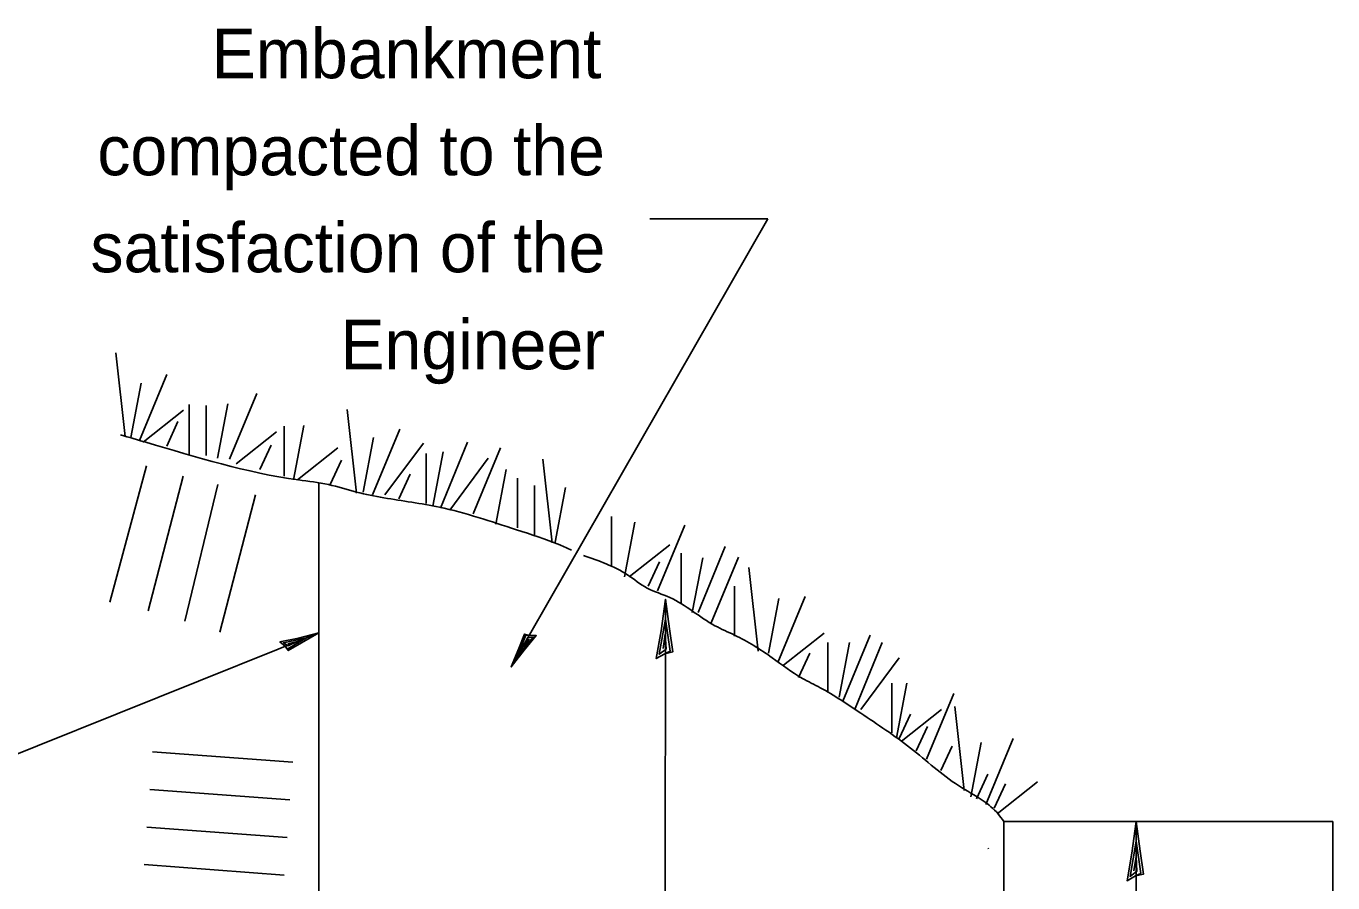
# Model space of a CAD drawing. Extents: x 0 to 2.83, y 0 to 1.83.
# Drawn here: x 1.2092 to 1.4843, y 0.6748 to 0.8551 of the extents above; entities that cross this region are included whole.
import ezdxf

# ---------------------------------------------------------------- set-up
doc = ezdxf.new("R2010")
doc.units = 0
for name, color, linetype in [('RD_Pr_Roadway_Dimensions', 7, 'Continuous'), ('RD_Pr_Roadway_Notes', 7, 'Continuous'), ('SH_General_Details', 7, 'Continuous')]:
    doc.layers.add(name, color=color, linetype=linetype)

msp = doc.modelspace()

# ---------------------------------------------------------------- linework, layer by layer
at = {"layer": 'RD_Pr_Roadway_Dimensions'}
msp.add_line((1.442890018926619, 0.3155067977306749), (1.442890018926619, 0.6877484644052888), dxfattribs=at)
msp.add_lwpolyline([(1.4427216855951235, 0.6762701310714091), (1.4444350189231916, 0.6766551310618724), (1.443696685578732, 0.6815084643957521), (1.442890018926619, 0.6877484644052888), (1.4419750189252778, 0.6810851310690249), (1.4409500189088866, 0.6752484644052889), (1.4427216855951235, 0.6762701310714091), (1.4438550189205095, 0.6767834644113984), (1.4428800189361557, 0.6835551310775186), (1.4415800189041181, 0.6761534643967951), (1.4430366855726227, 0.6772451310751344), (1.4428400189348145, 0.680355131069323), (1.4423866855964644, 0.6773634643947091)], dxfattribs=at)
at = {"layer": 'RD_Pr_Roadway_Notes'}
for p, q in [((1.3113166855835006, 0.7202534644005205), (1.3652883522377, 0.8145484643970932)), ((1.3652883522377, 0.8145484643970932), (1.3404583522342726, 0.8145484643970932)), ((1.3436466855869278, 0.6472934644018615), (1.3437933522724197, 0.734511797746023)), ((1.1874950189062043, 0.6940151310761775), (1.2708216855787322, 0.7274067977463211))]:
    msp.add_line(p, q, dxfattribs=at)
for points in [[(1.3436066855855866, 0.7230351310764755), (1.345320018913655, 0.7234167977367844), (1.3445900189348146, 0.7282701310714091), (1.3437933522724197, 0.734511797746023), (1.34286668557605, 0.7278501310740914), (1.3418316855691954, 0.7220151310761775), (1.3436066855855866, 0.7230351310764755), (1.3447400189109728, 0.7235451310669387), (1.3437766855821593, 0.7303201310632135), (1.3424633522697373, 0.7229184644018616), (1.3439233522676513, 0.7240084643957521), (1.3437316855855868, 0.7271201310751344), (1.343273352252005, 0.7241284644005205)], [(1.3152133522697373, 0.7268401310642566), (1.3140966855951235, 0.7271817977425958), (1.312921685602574, 0.7241317977306749), (1.3113166855835006, 0.7202534644005205), (1.3140500189327284, 0.7238034644124414), (1.3165800189041181, 0.7268451310788597), (1.3152133522697373, 0.7268401310642566), (1.3143883522615418, 0.7269151310717071), (1.3127133522697374, 0.7226784644124414), (1.3159133522377, 0.7265284643967952), (1.3147050189041183, 0.7263784644005205), (1.3137916855678544, 0.724511797746023), (1.315046685602574, 0.7260901310642566)]]:
    msp.add_lwpolyline(points, dxfattribs=at)
at = {"layer": 'SH_General_Details'}
for p, q in [((1.2300383522376999, 0.7687284644042458), (1.2280500189327284, 0.7863534644042458)), ((1.2330083522663102, 0.7679367977378274), (1.2387583522663101, 0.7817984643970932)), ((1.2312166855998918, 0.7685284643967952), (1.2334050189123138, 0.7800067977306749)), ((1.2519966855712816, 0.7639867977296319), (1.25775835226631, 0.7778317977388706)), ((1.2338083522581145, 0.7675401310717072), (1.2423083522581144, 0.7742701310714091)), ((1.2434966855712817, 0.7649651310642566), (1.2434966855712817, 0.7754651310642565)), ((1.2470500189327285, 0.7647567977306748), (1.2470500189327285, 0.7752701310714091)), ((1.2494333522581145, 0.7641651310717071), (1.2516216855712816, 0.7756451310714091)), ((1.2787383522458955, 0.7568401310642566), (1.2767466855712817, 0.7744651310642565)), ((1.2387583522663101, 0.7667484644052889), (1.2411133522458955, 0.7719034643967951)), ((1.2635083522663102, 0.7604151310717071), (1.2635083522663102, 0.7709034643967951)), ((1.265475018925278, 0.7596117977296318), (1.267655018912314, 0.7711034644042457)), ((1.2534050189123138, 0.7629867977296318), (1.2619050189123138, 0.7697151310642566)), ((1.2801216855712816, 0.7570484643970932), (1.2823083522581145, 0.7685284643967952)), ((1.2821000189252778, 0.7564567977388705), (1.287850018925278, 0.7703201310632135)), ((1.2583500189252779, 0.7617901310717071), (1.260716685599892, 0.7669451310632135)), ((1.2662666855916962, 0.7596117977296318), (1.274780018912314, 0.7663534644042458)), ((1.2846833522581145, 0.7564567977388705), (1.2928000189327284, 0.7673534644042458)), ((1.2933916855916963, 0.7546651310717072), (1.2933916855916963, 0.7651651310717071)), ((1.2947883522377, 0.7540817977388705), (1.2969550189041181, 0.7655617977378274)), ((1.2963716855712817, 0.7536867977378274), (1.3021133522458956, 0.7675401310717072)), ((1.3032883522377, 0.7524984644052889), (1.3090383522376998, 0.7663534644042458)), ((1.23449168557605, 0.7625817977388705), (1.2267750189170823, 0.7338867977460231)), ((1.2731966855787322, 0.7586317977306749), (1.2755716855787322, 0.7637784643967952)), ((1.2983416855998917, 0.7532784643967951), (1.3064550189041182, 0.7641651310717071)), ((1.3199250189327285, 0.7463534644042458), (1.3179550189041183, 0.7639867977296319)), ((1.2422133522697374, 0.7604284644124414), (1.2348883522615417, 0.7320951310788597)), ((1.2876416855916961, 0.7556651310717072), (1.2900166855916961, 0.7607984643970932)), ((1.3080583522581144, 0.7503117977378274), (1.3102166855998918, 0.7617901310717071)), ((1.3126000189252778, 0.7495201310714091), (1.3126000189252778, 0.7600201310714091)), ((1.249546685602574, 0.7586367977460231), (1.242608352250664, 0.7299151310717071)), ((1.2708216855787322, 0.6515151310761775), (1.2708216855787322, 0.7589401310679819)), ((1.3161633522376999, 0.7479234643970932), (1.3161633522376999, 0.7584367977378275)), ((1.320516685591696, 0.7465484643970932), (1.322696685578732, 0.7580401310717072)), ((1.2574633522697374, 0.7564567977388705), (1.24993001892796, 0.7275401310717071)), ((1.3324050189123138, 0.7413951310714091), (1.3324050189123138, 0.7518951310714092)), ((1.3351633522377, 0.7392367977296318), (1.3373500189252778, 0.7507151310642566)), ((1.3421000189252779, 0.7362567977306749), (1.3478416855998918, 0.7501234644052889)), ((1.336155018912314, 0.7392367977296318), (1.3446750189327283, 0.7459451310632135)), ((1.3470500189327284, 0.7336867977378274), (1.3470500189327284, 0.7441867977378275)), ((1.3494250189327284, 0.7317067977388705), (1.3516133522458955, 0.7431867977378275)), ((1.3506216855712816, 0.7317067977388705), (1.356350018925278, 0.7455701310632135)), ((1.3533833522663101, 0.7295201310714091), (1.35913335226631, 0.7433817977306749)), ((1.3401133522458955, 0.7372484644052888), (1.3424966855712817, 0.7423951310714091)), ((1.3632883522377, 0.7235817977388705), (1.3613000189327285, 0.7412067977388705)), ((1.3583300189041183, 0.7267567977306749), (1.3583300189041183, 0.7372484644052888)), ((1.3654750189252778, 0.7231734643970932), (1.3676416855916962, 0.7346734643970932)), ((1.3674550189041181, 0.7211951310632135), (1.3731833522581145, 0.7350617977378274)), ((1.36863335226631, 0.7206117977296318), (1.3771550189123138, 0.7273534644042458)), ((1.3811000189252778, 0.7130817977388705), (1.386850018925278, 0.7269451310632135)), ((1.3779333522581145, 0.7148734644052889), (1.3779333522581145, 0.7253734644052888)), ((1.3803216855787321, 0.7138817977306748), (1.3824883522458955, 0.7253734644052888)), ((1.3836833522581145, 0.7115067977306749), (1.3894250189327284, 0.7253734644052888)), ((1.3718000189327284, 0.7180401310717072), (1.3741750189327284, 0.7231734643970932)), ((1.3848716855712815, 0.7112984643970932), (1.3929883522458955, 0.7221951310632135)), ((1.391405018912314, 0.7063534644042457), (1.391405018912314, 0.7168534644042458)), ((1.3923916855916962, 0.7053617977296318), (1.3945716855787322, 0.7168534644042458)), ((1.3987383522458956, 0.7008117977378274), (1.4044883522458955, 0.7146651310717071)), ((1.3929883522458955, 0.7051651310717072), (1.3953716855712817, 0.7103117977378275)), ((1.3933833522663102, 0.7045817977388705), (1.4019133522376999, 0.7112984643970932)), ((1.4066633522377, 0.6942784643967952), (1.4046833522581146, 0.7119034643967952)), ((1.3965500189327285, 0.7026034644042458), (1.3989250189327285, 0.7077484644052888)), ((1.4080500189327285, 0.6928951310714091), (1.4102250189252779, 0.7043734644052888)), ((1.4112166855998918, 0.6913117977378275), (1.416966685599892, 0.7051651310717072)), ((1.2357666855916962, 0.7024034643967951), (1.265280018912314, 0.7002151310642566)), ((1.4017166855998917, 0.6984234643970932), (1.404100018925278, 0.7035817977388705)), ((1.4092383522458956, 0.6924984644052888), (1.4116133522458956, 0.6976534643967952)), ((1.2351750189327284, 0.6944867977296318), (1.2646966855787323, 0.6922984643970932)), ((1.4130083522663102, 0.6905067977306749), (1.4153833522663102, 0.6956651310717071)), ((1.4136000189252778, 0.6893317977388705), (1.4221133522458955, 0.6960701310632135)), ((1.2345916855998917, 0.6865617977378274), (1.2640916855998918, 0.6843817977306749)), ((1.4149883522458955, 0.6877484644052888), (1.4789333522581145, 0.6877484644052888)), ((1.4149883522458955, 0.6877484644052888), (1.4149883522458955, 0.6412284644042457)), ((1.4203416855998918, 0.6877367977296318), (1.4842883522377, 0.6877367977296318)), ((1.4842883522377, 0.6877367977296318), (1.4842883522377, 0.6412151310642565)), ((1.4118083522581144, 0.6819984644052889), (1.4116800189279601, 0.6820901310642565)), ((1.2339966855712816, 0.6786451310714091), (1.2634883522458955, 0.6764567977388706))]:
    msp.add_line(p, q, dxfattribs=at)
msp.add_lwpolyline([(1.26368001892796, 0.7246617977415527), (1.264341685599892, 0.7236984644134845), (1.267155018912314, 0.7253617977296318), (1.2708216855787322, 0.7274067977463211), (1.2664750189252778, 0.7263201310632135), (1.2626050189205096, 0.7255067977306748), (1.26368001892796, 0.7246617977415527), (1.2642750189170822, 0.7240901310642566), (1.2682216855951234, 0.7263701310751344), (1.2633216855787321, 0.7253401310642565), (1.2643633522458955, 0.7247067977388705), (1.2662383522458955, 0.7256034644042457), (1.2642716855869278, 0.7251451310714091)], dxfattribs=at)
for points in [[(1.3240083522663102, 0.7448367977341022), (1.32150835226631, 0.7459451310632135), (1.3123916855916962, 0.7491317977306748), (1.2961750189327284, 0.7538734644052888), (1.2844883522458956, 0.7558534644042457), (1.2787383522458955, 0.7570484643970932), (1.2728000189327284, 0.7586317977306749), (1.2664750189252778, 0.7596117977296318), (1.234391685591696, 0.7675401310717072), (1.2290383522377, 0.7691117977296318)], [(1.4149883522458955, 0.6877484644052888), (1.4137883522377, 0.6893317977388705), (1.4106333522663101, 0.6921034644042457), (1.4054883522458956, 0.6952701310714091), (1.3953716855712817, 0.7031867977378274), (1.3848716855712815, 0.7105201310714091), (1.3763633522458956, 0.7158734644052889), (1.3725916855998919, 0.7178534644042458), (1.3662466855712816, 0.7221951310632135), (1.3583300189041183, 0.7269451310632135), (1.3541833522581146, 0.7289367977378275), (1.3446750189327283, 0.7348617977296318), (1.3399250189327285, 0.7368534644042457), (1.335766685591696, 0.7396234644052888), (1.3265050189361558, 0.7437284644042458)]]:
    msp.add_spline(points, degree=3, dxfattribs=at)

# ---------------------------------------------------------------- texts
at = {"layer": 'RD_Pr_Roadway_Notes'}
for s, p in [('Embankment', (1.2482323011191898, 0.8441534643967952)), ('compacted to the', (1.2241571820876591, 0.8237367977296318)), ('satisfaction of the', (1.2227087116205169, 0.8033201310632135)), ('Engineer', (1.2753305248184428, 0.7829034643967951))]:
    msp.add_text(s, height=0.010416670000000001, dxfattribs=at).set_placement(p)

doc.saveas('drawing.dxf')
